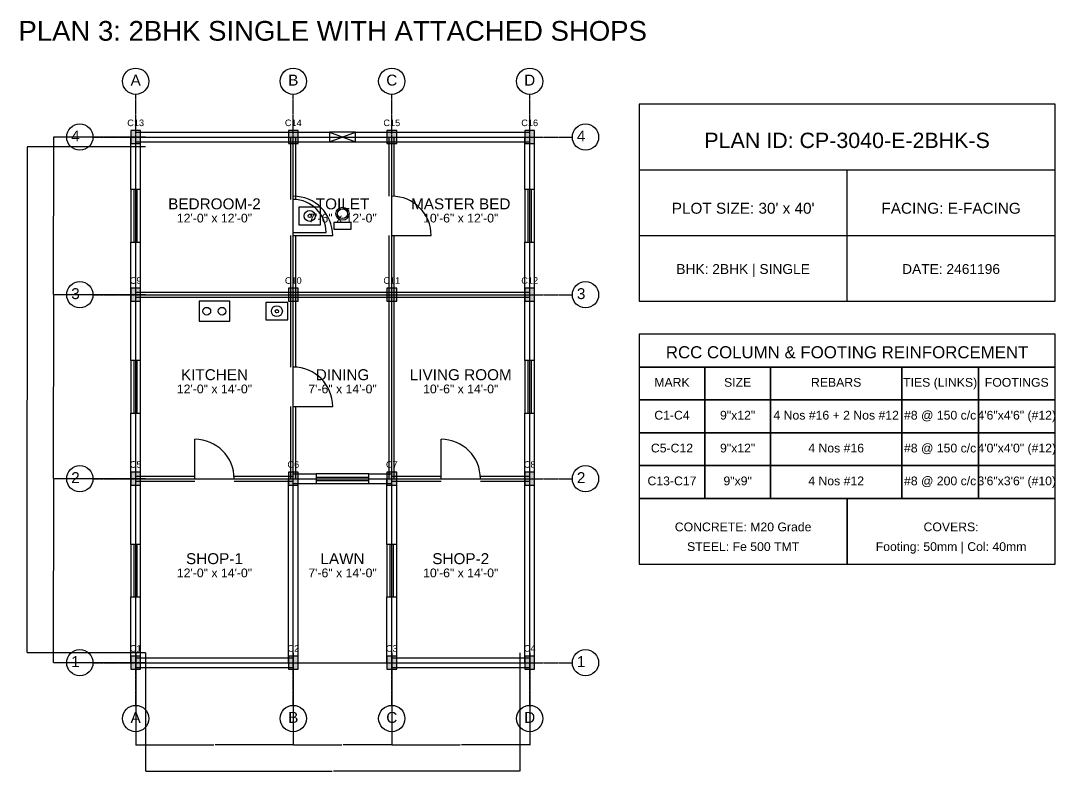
# Model space of a CAD drawing. Header units: inches. Extents: x -134 to 23580, y -99 to 23207.
# Drawn here: x 4895 to 5840, y -99 to 586 of the extents above; entities that cross this region are included whole.
import ezdxf
from ezdxf.enums import TextEntityAlignment as Align

# ---------------------------------------------------------------- set-up
doc = ezdxf.new("R2010")
doc.units = ezdxf.units.IN
doc.header["$MEASUREMENT"] = 0
doc.linetypes.add('CENTER', pattern=[2, 1.25, -0.25, 0.25, -0.25])
for name, color, linetype in [('A-COL-HATCH', 251, 'Continuous'), ('A-COLUMN', 1, 'Continuous'), ('A-DIM', 5, 'Continuous'), ('A-DOOR', 30, 'Continuous'), ('A-FIXTURE', 8, 'Continuous'), ('A-TEXT', 2, 'Continuous'), ('A-WALL-EXT', 7, 'Continuous'), ('A-WALL-INT', 9, 'Continuous'), ('A-WINDOW', 4, 'Continuous'), ('S-BEAM-FRAMING', 2, 'Continuous'), ('S-BUBBLE', 4, 'Continuous'), ('S-GRID-CENTER', 8, 'CENTER'), ('S-TABLE', 7, 'Continuous'), ('S-TEXT', 3, 'Continuous')]:
    doc.layers.add(name, color=color, linetype=linetype)
doc.styles.get("Standard").update_dxf_attribs({"font": 'arial.ttf'})
doc.dimstyles.get("Standard").update_dxf_attribs({"dimtxt": 0.18, "dimasz": 0.18, "dimexe": 0.18, "dimexo": 0.0625, "dimgap": 0.09, "dimtad": 0, "dimtih": 1, "dimtoh": 1, "dimdec": 4, "dimzin": 0, "dimdsep": 46, "dimtxsty": 'Standard', "dimcen": 0.09, "dimadec": 0, "dimazin": 0, "dimtfac": 1, "dimtdec": 4, "dimtofl": 0, "dimtmove": 0, "dimatfit": 3, "dimfxl": 1, "dimtolj": 1, "dimtzin": 0, "dimarcsym": 0})

# ---------------------------------------------------------------- blocks, each defined once
blk = doc.blocks.new('*D67')
at = {"layer": 'A-DIM', "color": 0, "lineweight": -2, "transparency": 16777216}
for p, q in [((5000, 8.94), (5000, -75.18)), ((5144, 8.94), (5144, -75.18)), ((5000.18, -75), (5071.41, -75)), ((5143.82, -75), (5072.59, -75))]:
    blk.add_line(p, q, dxfattribs=at)
at = {"layer": 'A-DIM', "color": 0, "transparency": 16777216}
for points in [[(5000.18, -74.97), (5000.18, -75.03), (5000, -75)], [(5143.82, -74.97), (5143.82, -75.03), (5144, -75)]]:
    blk.add_solid(points, dxfattribs=at)
at = {"layer": 'Defpoints', "color": 0, "transparency": 16777216}
for p in [(5000, 9), (5144, 9), (5144, -75)]:
    blk.add_point(p, dxfattribs=at)
at = {"layer": 'A-DIM', "color": 0, "transparency": 16777216, "insert": (5072, -75), "char_height": 0.18, "attachment_point": 5}
blk.add_mtext('\\A1;144.0000', dxfattribs=at)
blk = doc.blocks.new('*D68')
at = {"layer": 'A-DIM', "color": 0, "lineweight": -2, "transparency": 16777216}
for p, q in [((5144, 8.94), (5144, -75.18)), ((5234, 8.94), (5234, -75.18)), ((5144.18, -75), (5188.47, -75)), ((5233.82, -75), (5189.53, -75))]:
    blk.add_line(p, q, dxfattribs=at)
at = {"layer": 'A-DIM', "color": 0, "transparency": 16777216}
for points in [[(5144.18, -74.97), (5144.18, -75.03), (5144, -75)], [(5233.82, -74.97), (5233.82, -75.03), (5234, -75)]]:
    blk.add_solid(points, dxfattribs=at)
at = {"layer": 'Defpoints', "color": 0, "transparency": 16777216}
for p in [(5144, 9), (5234, 9), (5234, -75)]:
    blk.add_point(p, dxfattribs=at)
at = {"layer": 'A-DIM', "color": 0, "transparency": 16777216, "insert": (5189, -75), "char_height": 0.18, "attachment_point": 5}
blk.add_mtext('\\A1;90.0000', dxfattribs=at)
blk = doc.blocks.new('*D69')
at = {"layer": 'A-DIM', "color": 0, "lineweight": -2, "transparency": 16777216}
for p, q in [((5234, 8.94), (5234, -75.18)), ((5360, 8.94), (5360, -75.18)), ((5234.18, -75), (5296.41, -75)), ((5359.82, -75), (5297.59, -75))]:
    blk.add_line(p, q, dxfattribs=at)
at = {"layer": 'A-DIM', "color": 0, "transparency": 16777216}
for points in [[(5234.18, -74.97), (5234.18, -75.03), (5234, -75)], [(5359.82, -74.97), (5359.82, -75.03), (5360, -75)]]:
    blk.add_solid(points, dxfattribs=at)
at = {"layer": 'Defpoints', "color": 0, "transparency": 16777216}
for p in [(5234, 9), (5360, 9), (5360, -75)]:
    blk.add_point(p, dxfattribs=at)
at = {"layer": 'A-DIM', "color": 0, "transparency": 16777216, "insert": (5297, -75), "char_height": 0.18, "attachment_point": 5}
blk.add_mtext('\\A1;126.0000', dxfattribs=at)
blk = doc.blocks.new('*D70')
at = {"layer": 'A-DIM', "color": 0, "lineweight": -2, "transparency": 16777216}
for p, q in [((5009, 8.94), (5009, -99.18)), ((5351, 8.94), (5351, -99.18)), ((5009.18, -99), (5179.4, -99)), ((5350.82, -99), (5180.6, -99))]:
    blk.add_line(p, q, dxfattribs=at)
at = {"layer": 'A-DIM', "color": 0, "transparency": 16777216}
for points in [[(5009.18, -98.97), (5009.18, -99.03), (5009, -99)], [(5350.82, -98.97), (5350.82, -99.03), (5351, -99)]]:
    blk.add_solid(points, dxfattribs=at)
at = {"layer": 'Defpoints', "color": 0, "transparency": 16777216}
for p in [(5009, 9), (5351, 9), (5351, -99)]:
    blk.add_point(p, dxfattribs=at)
at = {"layer": 'A-DIM', "color": 0, "transparency": 16777216, "insert": (5180, -99), "char_height": 0.18, "attachment_point": 5}
blk.add_mtext('\\A1;342.0000', dxfattribs=at)
blk = doc.blocks.new('*D71')
at = {"layer": 'A-DIM', "color": 0, "lineweight": -2, "transparency": 16777216}
for p, q in [((5008.94, 168), (4924.82, 168)), ((4925, 167.82), (4925, 84.18)), ((4925, 0.18), (4925, 83.82)), ((5008.94, 0), (4924.82, 0))]:
    blk.add_line(p, q, dxfattribs=at)
at = {"layer": 'A-DIM', "color": 0, "transparency": 16777216}
for points in [[(4924.97, 167.82), (4925.03, 167.82), (4925, 168)], [(4924.97, 0.18), (4925.03, 0.18), (4925, 0)]]:
    blk.add_solid(points, dxfattribs=at)
at = {"layer": 'Defpoints', "color": 0, "transparency": 16777216}
for p in [(4925, 168), (5009, 168), (5009, 0)]:
    blk.add_point(p, dxfattribs=at)
at = {"layer": 'A-DIM', "color": 0, "transparency": 16777216, "insert": (4925, 84), "char_height": 0.18, "attachment_point": 5}
blk.add_mtext('\\A1;168.0000', dxfattribs=at)
blk = doc.blocks.new('*D72')
at = {"layer": 'A-DIM', "color": 0, "lineweight": -2, "transparency": 16777216}
for p, q in [((5008.94, 336), (4924.82, 336)), ((4925, 335.82), (4925, 252.18)), ((4925, 168.18), (4925, 251.82)), ((5008.94, 168), (4924.82, 168))]:
    blk.add_line(p, q, dxfattribs=at)
at = {"layer": 'A-DIM', "color": 0, "transparency": 16777216}
for points in [[(4924.97, 335.82), (4925.03, 335.82), (4925, 336)], [(4924.97, 168.18), (4925.03, 168.18), (4925, 168)]]:
    blk.add_solid(points, dxfattribs=at)
at = {"layer": 'Defpoints', "color": 0, "transparency": 16777216}
for p in [(4925, 336), (5009, 336), (5009, 168)]:
    blk.add_point(p, dxfattribs=at)
at = {"layer": 'A-DIM', "color": 0, "transparency": 16777216, "insert": (4925, 252), "char_height": 0.18, "attachment_point": 5}
blk.add_mtext('\\A1;168.0000', dxfattribs=at)
blk = doc.blocks.new('*D73')
at = {"layer": 'A-DIM', "color": 0, "lineweight": -2, "transparency": 16777216}
for p, q in [((5008.94, 480), (4924.82, 480)), ((4925, 479.82), (4925, 408.18)), ((4925, 336.18), (4925, 407.82)), ((5008.94, 336), (4924.82, 336))]:
    blk.add_line(p, q, dxfattribs=at)
at = {"layer": 'A-DIM', "color": 0, "transparency": 16777216}
for points in [[(4924.97, 479.82), (4925.03, 479.82), (4925, 480)], [(4924.97, 336.18), (4925.03, 336.18), (4925, 336)]]:
    blk.add_solid(points, dxfattribs=at)
at = {"layer": 'Defpoints', "color": 0, "transparency": 16777216}
for p in [(4925, 480), (5009, 480), (5009, 336)]:
    blk.add_point(p, dxfattribs=at)
at = {"layer": 'A-DIM', "color": 0, "transparency": 16777216, "insert": (4925, 408), "char_height": 0.18, "attachment_point": 5}
blk.add_mtext('\\A1;144.0000', dxfattribs=at)
blk = doc.blocks.new('*D74')
at = {"layer": 'A-DIM', "color": 0, "lineweight": -2, "transparency": 16777216}
for p, q in [((5008.94, 471), (4900.82, 471)), ((4901, 470.82), (4901, 240.18)), ((4901, 9.18), (4901, 239.82)), ((5008.94, 9), (4900.82, 9))]:
    blk.add_line(p, q, dxfattribs=at)
at = {"layer": 'A-DIM', "color": 0, "transparency": 16777216}
for points in [[(4900.97, 470.82), (4901.03, 470.82), (4901, 471)], [(4900.97, 9.18), (4901.03, 9.18), (4901, 9)]]:
    blk.add_solid(points, dxfattribs=at)
at = {"layer": 'Defpoints', "color": 0, "transparency": 16777216}
for p in [(4901, 471), (5009, 471), (5009, 9)]:
    blk.add_point(p, dxfattribs=at)
at = {"layer": 'A-DIM', "color": 0, "transparency": 16777216, "insert": (4901, 240), "char_height": 0.18, "attachment_point": 5}
blk.add_mtext('\\A1;462.0000', dxfattribs=at)

msp = doc.modelspace()

# ---------------------------------------------------------------- linework, layer by layer
at = {"layer": 'A-COL-HATCH'}
for points in [[(4995.5, 474), (5004.5, 474), (4995.5, 486), (5004.5, 486)], [(5139.5, 474), (5148.5, 474), (5139.5, 486), (5148.5, 486)], [(5229.5, 474), (5238.5, 474), (5229.5, 486), (5238.5, 486)], [(5355.5, 474), (5364.5, 474), (5355.5, 486), (5364.5, 486)], [(4995.5, 330), (5004.5, 330), (4995.5, 342), (5004.5, 342)], [(5139.5, 330), (5148.5, 330), (5139.5, 342), (5148.5, 342)], [(5229.5, 330), (5238.5, 330), (5229.5, 342), (5238.5, 342)], [(5355.5, 330), (5364.5, 330), (5355.5, 342), (5364.5, 342)], [(4995.5, 162), (5004.5, 162), (4995.5, 174), (5004.5, 174)], [(5139.5, 162), (5148.5, 162), (5139.5, 174), (5148.5, 174)], [(5229.5, 162), (5238.5, 162), (5229.5, 174), (5238.5, 174)], [(5355.5, 162), (5364.5, 162), (5355.5, 174), (5364.5, 174)], [(4995.5, -6), (5004.5, -6), (4995.5, 6), (5004.5, 6)], [(5139.5, -6), (5148.5, -6), (5139.5, 6), (5148.5, 6)], [(5229.5, -6), (5238.5, -6), (5229.5, 6), (5238.5, 6)], [(5355.5, -6), (5364.5, -6), (5355.5, 6), (5364.5, 6)]]:
    msp.add_solid(points, dxfattribs=at)
at = {"layer": 'A-COLUMN'}
for points in [[(4995.5, 474), (5004.5, 474), (5004.5, 486), (4995.5, 486)], [(5139.5, 474), (5148.5, 474), (5148.5, 486), (5139.5, 486)], [(5229.5, 474), (5238.5, 474), (5238.5, 486), (5229.5, 486)], [(5355.5, 474), (5364.5, 474), (5364.5, 486), (5355.5, 486)], [(4995.5, 330), (5004.5, 330), (5004.5, 342), (4995.5, 342)], [(5139.5, 330), (5148.5, 330), (5148.5, 342), (5139.5, 342)], [(5229.5, 330), (5238.5, 330), (5238.5, 342), (5229.5, 342)], [(5355.5, 330), (5364.5, 330), (5364.5, 342), (5355.5, 342)], [(4995.5, 162), (5004.5, 162), (5004.5, 174), (4995.5, 174)], [(5139.5, 162), (5148.5, 162), (5148.5, 174), (5139.5, 174)], [(5229.5, 162), (5238.5, 162), (5238.5, 174), (5229.5, 174)], [(5355.5, 162), (5364.5, 162), (5364.5, 174), (5355.5, 174)], [(4995.5, -6), (5004.5, -6), (5004.5, 6), (4995.5, 6)], [(5139.5, -6), (5148.5, -6), (5148.5, 6), (5139.5, 6)], [(5229.5, -6), (5238.5, -6), (5238.5, 6), (5229.5, 6)], [(5355.5, -6), (5364.5, -6), (5364.5, 6), (5355.5, 6)]]:
    msp.add_lwpolyline(points, close=True, dxfattribs=at)
at = {"layer": 'A-DOOR'}
for p, q in [((5144, 393), (5174, 393)), ((5144, 390), (5180, 390)), ((5234, 390), (5270, 390)), ((5144, 234), (5180, 234)), ((5054, 168), (5054, 204)), ((5279, 168), (5279, 204))]:
    msp.add_line(p, q, dxfattribs=at)
for centre, radius in [((5144, 390), 36), ((5234, 390), 36), ((5144, 393), 30), ((5144, 234), 36), ((5054, 168), 36), ((5279, 168), 36)]:
    msp.add_arc(centre, radius, 0, 90, dxfattribs=at)
at = {"layer": 'A-FIXTURE'}
for points in [[(5149, 400), (5169, 400), (5169, 416), (5149, 416)], [(5181, 396), (5197, 396), (5197, 402), (5181, 402)], [(5058, 312), (5086, 312), (5086, 330), (5058, 330)], [(5119, 313), (5139, 313), (5139, 329), (5119, 329)]]:
    msp.add_lwpolyline(points, close=True, dxfattribs=at)
for centre, radius in [((5189, 410), 6), ((5159, 408), 5), ((5159, 408), 1.5), ((5189, 410), 4.5), ((5065, 321), 3.5), ((5079, 321), 3.5), ((5129, 321), 5), ((5129, 321), 1.5)]:
    msp.add_circle(centre, radius, dxfattribs=at)
at = {"layer": 'A-WALL-EXT'}
for p, q in [((5000, 484.5), (5144, 484.5)), ((5144, 484.5), (5177, 484.5)), ((5201, 484.5), (5234, 484.5)), ((5234, 484.5), (5360, 484.5)), ((4995.5, 432), (4995.5, 480)), ((5000, 475.5), (5144, 475.5)), ((5004.5, 432), (5004.5, 480)), ((5144, 475.5), (5177, 475.5)), ((5201, 475.5), (5234, 475.5)), ((5234, 475.5), (5360, 475.5)), ((5355.5, 432), (5355.5, 480)), ((5364.5, 432), (5364.5, 480)), ((5460, 450), (5840, 450)), ((5650, 330), (5650, 450)), ((5460, 390), (5840, 390)), ((4995.5, 336), (4995.5, 384)), ((5004.5, 336), (5004.5, 384)), ((5355.5, 336), (5355.5, 384)), ((5364.5, 336), (5364.5, 384)), ((4995.5, 276), (4995.5, 336)), ((5004.5, 276), (5004.5, 336)), ((5355.5, 276), (5355.5, 336)), ((5364.5, 276), (5364.5, 336)), ((4995.5, 168), (4995.5, 228)), ((5004.5, 168), (5004.5, 228)), ((5355.5, 168), (5355.5, 228)), ((5364.5, 168), (5364.5, 228)), ((5144, 172.5), (5165, 172.5)), ((5213, 172.5), (5234, 172.5)), ((4995.5, 108), (4995.5, 168)), ((5004.5, 108), (5004.5, 168)), ((5139.5, 0), (5139.5, 168)), ((5144, 163.5), (5165, 163.5)), ((5148.5, 0), (5148.5, 168)), ((5213, 163.5), (5234, 163.5)), ((5229.5, 108), (5229.5, 168)), ((5238.5, 108), (5238.5, 168)), ((5355.5, 0), (5355.5, 168)), ((5364.5, 0), (5364.5, 168)), ((4995.5, 0), (4995.5, 60)), ((5004.5, 0), (5004.5, 60)), ((5229.5, 0), (5229.5, 60)), ((5238.5, 0), (5238.5, 60)), ((5000, 4.5), (5144, 4.5)), ((5234, 4.5), (5360, 4.5)), ((5000, -4.5), (5144, -4.5)), ((5234, -4.5), (5360, -4.5))]:
    msp.add_line(p, q, dxfattribs=at)
msp.add_lwpolyline([(5460, 330), (5840, 330), (5840, 510), (5460, 510)], close=True, dxfattribs=at)
at = {"layer": 'A-WALL-INT'}
for p, q in [((5141.75, 423), (5141.75, 480)), ((5146.25, 423), (5146.25, 480)), ((5231.75, 426), (5231.75, 480)), ((5236.25, 426), (5236.25, 480)), ((5141.75, 336), (5141.75, 390)), ((5146.25, 336), (5146.25, 390)), ((5231.75, 336), (5231.75, 390)), ((5236.25, 336), (5236.25, 390)), ((5000, 338.25), (5144, 338.25)), ((5000, 333.75), (5144, 333.75)), ((5141.75, 270), (5141.75, 336)), ((5144, 338.25), (5234, 338.25)), ((5144, 333.75), (5234, 333.75)), ((5146.25, 270), (5146.25, 336)), ((5231.75, 168), (5231.75, 336)), ((5234, 338.25), (5360, 338.25)), ((5234, 333.75), (5360, 333.75)), ((5236.25, 168), (5236.25, 336)), ((5141.75, 168), (5141.75, 234)), ((5146.25, 168), (5146.25, 234)), ((5000, 170.25), (5054, 170.25)), ((5090, 170.25), (5144, 170.25)), ((5234, 170.25), (5279, 170.25)), ((5315, 170.25), (5360, 170.25)), ((5000, 165.75), (5054, 165.75)), ((5090, 165.75), (5144, 165.75)), ((5234, 165.75), (5279, 165.75)), ((5315, 165.75), (5360, 165.75))]:
    msp.add_line(p, q, dxfattribs=at)
at = {"layer": 'A-WINDOW'}
for p, q in [((5177, 475.5), (5201, 484.5)), ((5177, 484.5), (5201, 475.5)), ((4998.5, 384), (4998.5, 432)), ((5001.5, 384), (5001.5, 432)), ((5358.5, 384), (5358.5, 432)), ((5361.5, 384), (5361.5, 432)), ((4998.5, 228), (4998.5, 276)), ((5001.5, 228), (5001.5, 276)), ((5358.5, 228), (5358.5, 276)), ((5361.5, 228), (5361.5, 276)), ((5165, 169.5), (5213, 169.5)), ((5165, 166.5), (5213, 166.5)), ((4998.5, 60), (4998.5, 108)), ((5001.5, 60), (5001.5, 108)), ((5232.5, 60), (5232.5, 108)), ((5235.5, 60), (5235.5, 108))]:
    msp.add_line(p, q, dxfattribs=at)
for points in [[(5177, 475.5), (5201, 475.5), (5201, 484.5), (5177, 484.5)], [(4995.5, 384), (5004.5, 384), (5004.5, 432), (4995.5, 432)], [(5355.5, 384), (5364.5, 384), (5364.5, 432), (5355.5, 432)], [(4995.5, 228), (5004.5, 228), (5004.5, 276), (4995.5, 276)], [(5355.5, 228), (5364.5, 228), (5364.5, 276), (5355.5, 276)], [(5165, 163.5), (5213, 163.5), (5213, 172.5), (5165, 172.5)], [(4995.5, 60), (5004.5, 60), (5004.5, 108), (4995.5, 108)], [(5229.5, 60), (5238.5, 60), (5238.5, 108), (5229.5, 108)]]:
    msp.add_lwpolyline(points, close=True, dxfattribs=at)
at = {"layer": 'S-BEAM-FRAMING'}
for p, q in [((5000, 0), (5000, 480)), ((5000, 480), (5360, 480)), ((5144, 0), (5144, 480)), ((5234, 0), (5234, 480)), ((5360, 0), (5360, 480)), ((5000, 336), (5360, 336)), ((5000, 168), (5360, 168)), ((5000, 0), (5360, 0))]:
    msp.add_line(p, q, dxfattribs=at)
at = {"layer": 'S-BUBBLE'}
for centre in [(5000, 531), (5144, 531), (5234, 531), (5360, 531), (4949, 480), (5411, 480), (4949, 336), (5411, 336), (4949, 168), (5411, 168), (4949, 0), (5411, 0), (5000, -51), (5144, -51), (5234, -51), (5360, -51)]:
    msp.add_circle(centre, 12, dxfattribs=at)
at = {"layer": 'S-GRID-CENTER'}
for p, q in [((5000, -39), (5000, 519)), ((5144, -39), (5144, 519)), ((5234, -39), (5234, 519)), ((5360, -39), (5360, 519)), ((4961, 480), (5399, 480)), ((4961, 336), (5399, 336)), ((4961, 168), (5399, 168)), ((4961, 0), (5399, 0))]:
    msp.add_line(p, q, dxfattribs=at)
at = {"layer": 'S-TABLE'}
for points in [[(5460, 270), (5840, 270), (5840, 300), (5460, 300)], [(5460, 240), (5520, 240), (5520, 270), (5460, 270)], [(5520, 240), (5580, 240), (5580, 270), (5520, 270)], [(5580, 240), (5700, 240), (5700, 270), (5580, 270)], [(5700, 240), (5770, 240), (5770, 270), (5700, 270)], [(5770, 240), (5840, 240), (5840, 270), (5770, 270)], [(5460, 210), (5520, 210), (5520, 240), (5460, 240)], [(5520, 210), (5580, 210), (5580, 240), (5520, 240)], [(5580, 210), (5700, 210), (5700, 240), (5580, 240)], [(5700, 210), (5770, 210), (5770, 240), (5700, 240)], [(5770, 210), (5840, 210), (5840, 240), (5770, 240)], [(5460, 180), (5520, 180), (5520, 210), (5460, 210)], [(5520, 180), (5580, 180), (5580, 210), (5520, 210)], [(5580, 180), (5700, 180), (5700, 210), (5580, 210)], [(5700, 180), (5770, 180), (5770, 210), (5700, 210)], [(5770, 180), (5840, 180), (5840, 210), (5770, 210)], [(5460, 150), (5520, 150), (5520, 180), (5460, 180)], [(5520, 150), (5580, 150), (5580, 180), (5520, 180)], [(5580, 150), (5700, 150), (5700, 180), (5580, 180)], [(5700, 150), (5770, 150), (5770, 180), (5700, 180)], [(5770, 150), (5840, 150), (5840, 180), (5770, 180)], [(5460, 90), (5650, 90), (5650, 150), (5460, 150)], [(5650, 90), (5840, 90), (5840, 150), (5650, 150)]]:
    msp.add_lwpolyline(points, close=True, dxfattribs=at)

# ---------------------------------------------------------------- texts
at = {"layer": 'A-TEXT'}
for s, height, p in [('PLAN 3: 2BHK SINGLE WITH ATTACHED SHOPS', 18, (5180, 568)), ('C13', 6, (5000, 490)), ('C14', 6, (5144, 490)), ('C15', 6, (5234, 490)), ('C16', 6, (5360, 490)), ('PLAN ID: CP-3040-E-2BHK-S', 14, (5650, 470)), ('BEDROOM-2', 10, (5072, 414)), ('TOILET', 10, (5189, 414)), ('MASTER BED', 10, (5297, 414)), ("PLOT SIZE: 30' x 40'", 10, (5555, 410)), ('FACING: E-FACING', 10, (5745, 410)), ('12\'-0" x 12\'-0"', 8, (5072, 402)), ('7\'-6" x 12\'-0"', 8, (5189, 402)), ('10\'-6" x 12\'-0"', 8, (5297, 402)), ('BHK: 2BHK | SINGLE', 9, (5555, 355)), ('DATE: 2461196', 9, (5745, 355)), ('C9', 6, (5000, 346)), ('C10', 6, (5144, 346)), ('C11', 6, (5234, 346)), ('C12', 6, (5360, 346)), ('KITCHEN', 10, (5072, 258)), ('DINING', 10, (5189, 258)), ('LIVING ROOM', 10, (5297, 258)), ('12\'-0" x 14\'-0"', 8, (5072, 246)), ('7\'-6" x 14\'-0"', 8, (5189, 246)), ('10\'-6" x 14\'-0"', 8, (5297, 246)), ('C5', 6, (5000, 178)), ('C6', 6, (5144, 178)), ('C7', 6, (5234, 178)), ('C8', 6, (5360, 178)), ('SHOP-1', 10, (5072, 90)), ('LAWN', 10, (5189, 90)), ('SHOP-2', 10, (5297, 90)), ('12\'-0" x 14\'-0"', 8, (5072, 78)), ('7\'-6" x 14\'-0"', 8, (5189, 78)), ('10\'-6" x 14\'-0"', 8, (5297, 78)), ('C1', 6, (5000, 10)), ('C2', 6, (5144, 10)), ('C3', 6, (5234, 10)), ('C4', 6, (5360, 10))]:
    msp.add_text(s, height=height, dxfattribs=at).set_placement(p, align=Align.CENTER)
at = {"layer": 'S-TEXT'}
for s, height, p in [('A', 10, (5000, 527)), ('B', 10, (5144, 527)), ('C', 10, (5234, 527)), ('D', 10, (5360, 527)), ('4', 10, (4945, 476)), ('4', 10, (5407, 476)), ('3', 10, (4945, 332)), ('3', 10, (5407, 332)), ('RCC COLUMN & FOOTING REINFORCEMENT', 11, (5650, 278)), ('MARK', 8, (5490, 252)), ('SIZE', 8, (5550, 252)), ('REBARS', 8, (5640, 252)), ('TIES (LINKS)', 8, (5735, 252)), ('FOOTINGS', 8, (5805, 252)), ('C1-C4', 8, (5490, 222)), ('9"x12"', 8, (5550, 222)), ('4 Nos #16 + 2 Nos #12', 8, (5640, 222)), ('#8 @ 150 c/c', 8, (5735, 222)), ('4\'6"x4\'6" (#12)', 8, (5805, 222)), ('C5-C12', 8, (5490, 192)), ('9"x12"', 8, (5550, 192)), ('4 Nos #16', 8, (5640, 192)), ('#8 @ 150 c/c', 8, (5735, 192)), ('4\'0"x4\'0" (#12)', 8, (5805, 192)), ('2', 10, (4945, 164)), ('2', 10, (5407, 164)), ('#8 @ 200 c/c', 8, (5735, 162)), ('3\'6"x3\'6" (#10)', 8, (5805, 162)), ('C13-C17', 8, (5490, 162)), ('9"x9"', 8, (5550, 162)), ('4 Nos #12', 8, (5640, 162)), ('CONCRETE: M20 Grade', 8, (5555, 120)), ('COVERS:', 8, (5745, 120)), ('STEEL: Fe 500 TMT', 8, (5555, 102)), ('Footing: 50mm | Col: 40mm', 8, (5745, 102)), ('1', 10, (4945, -4)), ('1', 10, (5407, -4)), ('A', 10, (5000, -55)), ('B', 10, (5144, -55)), ('C', 10, (5234, -55)), ('D', 10, (5360, -55))]:
    msp.add_text(s, height=height, dxfattribs=at).set_placement(p, align=Align.CENTER)

# ---------------------------------------------------------------- dimensions: what is measured, and where the dimension line sits
at = {"layer": 'A-DIM'}
for base, p1, p2, picture, middle in [((4925, 480), (5009, 336), (5009, 480), '*D73', (4925, 408)), ((4901, 471), (5009, 9), (5009, 471), '*D74', (4901, 240)), ((4925, 336), (5009, 168), (5009, 336), '*D72', (4925, 252)), ((4925, 168), (5009, 0), (5009, 168), '*D71', (4925, 84))]:
    dim = msp.add_linear_dim(base=base, p1=p1, p2=p2, angle=90, dimstyle='Standard', dxfattribs=at)
    dim.commit()
    dim.dimension.update_dxf_attribs({"geometry": picture, "text_midpoint": middle})
for base, p1, p2, picture, middle in [((5144, -75), (5000, 9), (5144, 9), '*D67', (5072, -75)), ((5351, -99), (5009, 9), (5351, 9), '*D70', (5180, -99)), ((5234, -75), (5144, 9), (5234, 9), '*D68', (5189, -75)), ((5360, -75), (5234, 9), (5360, 9), '*D69', (5297, -75))]:
    dim = msp.add_linear_dim(base=base, p1=p1, p2=p2, dimstyle='Standard', dxfattribs=at)
    dim.commit()
    dim.dimension.update_dxf_attribs({"geometry": picture, "text_midpoint": middle})

doc.saveas('drawing.dxf')
